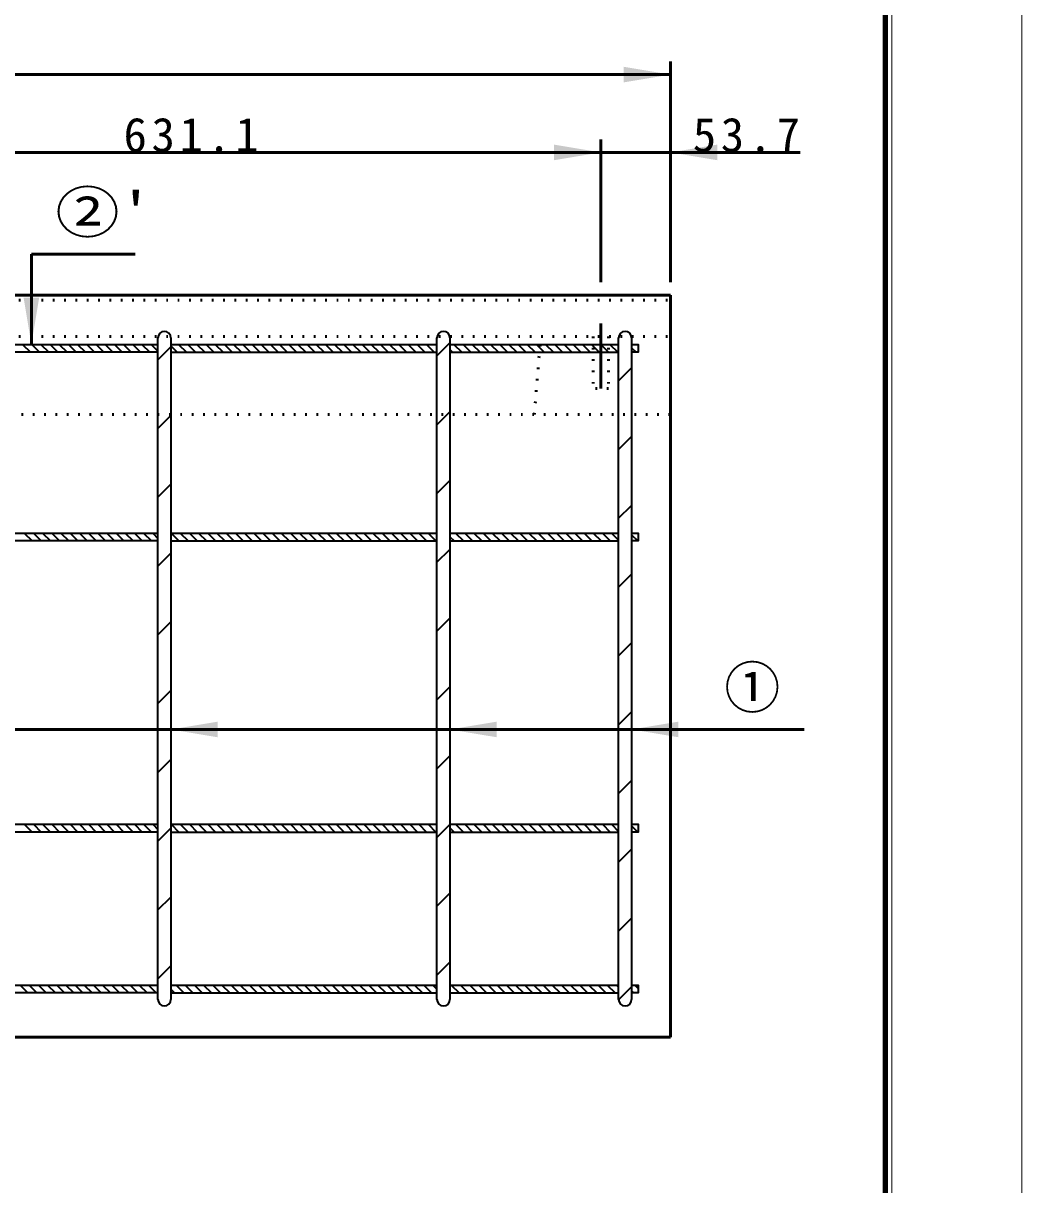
# Model space of a CAD drawing. Units: millimetres, scale not verified. Extents: x -2102 to 2102, y -1485 to 1485.
# Drawn here: x 1333 to 2102, y -590 to 306 of the extents above; entities that cross this region are included whole.
import ezdxf
from ezdxf.enums import TextEntityAlignment as Align

# ---------------------------------------------------------------- set-up
doc = ezdxf.new("R2010")
doc.units = ezdxf.units.MM
doc.header["$LTSCALE"] = 5
doc.linetypes.add('DOTTED', pattern=[1.75, 0.25, -1.5])
doc.linetypes.add('LONG_DASHED_DOTTED', pattern=[15.25, 12, -1.5, 0.25, -1.5])
doc.layers.add('0-0_V-nasSTD', color=7, linetype='Continuous', lineweight=35)
doc.layers.add('0-1_0', color=7, linetype='Continuous', lineweight=50)
doc.styles.add('ＭＳ ゴシック', font='')
doc.styles.get('ＭＳ ゴシック').set_extended_font_data('MS Gothic')

msp = doc.modelspace()

# ---------------------------------------------------------------- linework, layer by layer
at = {"layer": '0-0_V-nasSTD', "lineweight": 50}
for p, q in [((1339.35, 127.88), (1339.35, 58.38)), ((1934.85, -238.486), (1226.85, -238.486))]:
    msp.add_line(p, q, dxfattribs=at)
at = {"layer": '0-0_V-nasSTD'}
for p, q in [((1436.85, -446.62), (1436.85, 63.38)), ((1446.85, 63.38), (1446.85, -446.62)), ((1651.85, -446.62), (1651.85, 63.38)), ((1661.85, 63.38), (1661.85, -446.62)), ((1791.85, -446.62), (1791.85, 63.38)), ((1801.85, 63.38), (1801.85, -446.62)), ((1226.85, 58.38), (1436.85, 58.38)), ((1332.58, 58.38), (1338.58, 52.38)), ((1339.651, 58.38), (1345.651, 52.38)), ((1346.722, 58.38), (1352.722, 52.38)), ((1353.793, 58.38), (1359.793, 52.38)), ((1360.864, 58.38), (1366.864, 52.38)), ((1367.936, 58.38), (1373.936, 52.38)), ((1375.007, 58.38), (1381.007, 52.38)), ((1382.078, 58.38), (1388.078, 52.38)), ((1389.149, 58.38), (1395.149, 52.38)), ((1396.22, 58.38), (1402.22, 52.38)), ((1403.291, 58.38), (1409.291, 52.38)), ((1410.362, 58.38), (1416.362, 52.38)), ((1417.433, 58.38), (1423.433, 52.38)), ((1424.504, 58.38), (1430.504, 52.38)), ((1431.575, 58.38), (1436.85, 53.104)), ((1436.85, 46.595), (1446.85, 56.595)), ((1446.85, 58.38), (1651.85, 58.38)), ((1446.85, 57.246), (1451.717, 52.38)), ((1452.788, 58.38), (1458.788, 52.38)), ((1459.859, 58.38), (1465.859, 52.38)), ((1466.931, 58.38), (1472.931, 52.38)), ((1474.002, 58.38), (1480.002, 52.38)), ((1481.073, 58.38), (1487.073, 52.38)), ((1488.144, 58.38), (1494.144, 52.38)), ((1495.215, 58.38), (1501.215, 52.38)), ((1502.286, 58.38), (1508.286, 52.38)), ((1509.357, 58.38), (1515.357, 52.38)), ((1516.428, 58.38), (1522.428, 52.38)), ((1523.499, 58.38), (1529.499, 52.38)), ((1530.57, 58.38), (1536.57, 52.38)), ((1537.641, 58.38), (1543.641, 52.38)), ((1544.712, 58.38), (1550.712, 52.38)), ((1551.783, 58.38), (1557.783, 52.38)), ((1558.854, 58.38), (1564.854, 52.38)), ((1565.925, 58.38), (1571.925, 52.38)), ((1572.997, 58.38), (1578.997, 52.38)), ((1580.068, 58.38), (1586.068, 52.38)), ((1587.139, 58.38), (1593.139, 52.38)), ((1594.21, 58.38), (1600.21, 52.38)), ((1601.281, 58.38), (1607.281, 52.38)), ((1608.352, 58.38), (1614.352, 52.38)), ((1615.423, 58.38), (1621.423, 52.38)), ((1622.494, 58.38), (1628.494, 52.38)), ((1629.565, 58.38), (1635.565, 52.38)), ((1636.636, 58.38), (1642.636, 52.38)), ((1643.707, 58.38), (1649.707, 52.38)), ((1650.778, 58.38), (1651.85, 57.307)), ((1651.85, 49.463), (1661.85, 59.463)), ((1661.85, 58.38), (1791.85, 58.38)), ((1661.85, 54.378), (1663.849, 52.38)), ((1664.92, 58.38), (1670.92, 52.38)), ((1671.991, 58.38), (1677.991, 52.38)), ((1679.063, 58.38), (1685.063, 52.38)), ((1686.134, 58.38), (1692.134, 52.38)), ((1693.205, 58.38), (1699.205, 52.38)), ((1700.276, 58.38), (1706.276, 52.38)), ((1707.347, 58.38), (1713.347, 52.38)), ((1714.418, 58.38), (1720.418, 52.38)), ((1721.489, 58.38), (1727.489, 52.38)), ((1728.56, 58.38), (1734.56, 52.38)), ((1735.631, 58.38), (1741.631, 52.38)), ((1742.702, 58.38), (1748.702, 52.38)), ((1749.773, 58.38), (1755.773, 52.38)), ((1756.844, 58.38), (1762.844, 52.38)), ((1763.915, 58.38), (1769.915, 52.38)), ((1770.986, 58.38), (1776.986, 52.38)), ((1778.057, 58.38), (1784.057, 52.38)), ((1785.129, 58.38), (1791.129, 52.38)), ((1801.85, 55.8), (1805.271, 52.38)), ((1806.342, 58.38), (1806.85, 57.871)), ((1436.85, 52.38), (1226.85, 52.38)), ((1446.85, 52.38), (1651.85, 52.38)), ((1661.85, 52.38), (1791.85, 52.38)), ((1791.85, 30.364), (1801.85, 40.364)), ((1436.85, -6.438), (1446.85, 3.562)), ((1651.85, -3.57), (1661.85, 6.43)), ((1791.85, -22.669), (1801.85, -12.669)), ((1436.85, -59.471), (1446.85, -49.471)), ((1651.85, -56.603), (1661.85, -46.603)), ((1791.85, -75.702), (1801.85, -65.702)), ((1226.85, -87.175), (1436.85, -87.175)), ((1333.88, -87.175), (1339.88, -93.175)), ((1340.951, -87.175), (1346.951, -93.175)), ((1348.022, -87.175), (1354.022, -93.175)), ((1355.093, -87.175), (1361.093, -93.175)), ((1362.164, -87.175), (1368.164, -93.175)), ((1369.235, -87.175), (1375.235, -93.175)), ((1376.306, -87.175), (1382.306, -93.175)), ((1383.377, -87.175), (1389.377, -93.175)), ((1390.448, -87.175), (1396.448, -93.175)), ((1397.519, -87.175), (1403.519, -93.175)), ((1404.59, -87.175), (1410.59, -93.175)), ((1411.661, -87.175), (1417.661, -93.175)), ((1418.732, -87.175), (1424.732, -93.175)), ((1425.804, -87.175), (1431.804, -93.175)), ((1432.875, -87.175), (1436.85, -91.151)), ((1446.85, -87.175), (1651.85, -87.175)), ((1447.017, -87.175), (1453.017, -93.175)), ((1454.088, -87.175), (1460.088, -93.175)), ((1461.159, -87.175), (1467.159, -93.175)), ((1468.23, -87.175), (1474.23, -93.175)), ((1475.301, -87.175), (1481.301, -93.175)), ((1482.372, -87.175), (1488.372, -93.175)), ((1489.443, -87.175), (1495.443, -93.175)), ((1496.514, -87.175), (1502.514, -93.175)), ((1503.585, -87.175), (1509.585, -93.175)), ((1510.656, -87.175), (1516.656, -93.175)), ((1517.727, -87.175), (1523.727, -93.175)), ((1524.798, -87.175), (1530.798, -93.175)), ((1531.87, -87.175), (1537.87, -93.175)), ((1538.941, -87.175), (1544.941, -93.175)), ((1546.012, -87.175), (1552.012, -93.175)), ((1553.083, -87.175), (1559.083, -93.175)), ((1560.154, -87.175), (1566.154, -93.175)), ((1567.225, -87.175), (1573.225, -93.175)), ((1574.296, -87.175), (1580.296, -93.175)), ((1581.367, -87.175), (1587.367, -93.175)), ((1588.438, -87.175), (1594.438, -93.175)), ((1595.509, -87.175), (1601.509, -93.175)), ((1602.58, -87.175), (1608.58, -93.175)), ((1609.651, -87.175), (1615.651, -93.175)), ((1616.722, -87.175), (1622.722, -93.175)), ((1623.793, -87.175), (1629.793, -93.175)), ((1630.864, -87.175), (1636.864, -93.175)), ((1637.936, -87.175), (1643.936, -93.175)), ((1645.007, -87.175), (1651.007, -93.175)), ((1661.85, -87.175), (1791.85, -87.175)), ((1666.22, -87.175), (1672.22, -93.175)), ((1673.291, -87.175), (1679.291, -93.175)), ((1680.362, -87.175), (1686.362, -93.175)), ((1687.433, -87.175), (1693.433, -93.175)), ((1694.504, -87.175), (1700.504, -93.175)), ((1701.575, -87.175), (1707.575, -93.175)), ((1708.646, -87.175), (1714.646, -93.175)), ((1715.717, -87.175), (1721.717, -93.175)), ((1722.788, -87.175), (1728.788, -93.175)), ((1729.859, -87.175), (1735.859, -93.175)), ((1736.931, -87.175), (1742.931, -93.175)), ((1744.002, -87.175), (1750.002, -93.175)), ((1751.073, -87.175), (1757.073, -93.175)), ((1758.144, -87.175), (1764.144, -93.175)), ((1765.215, -87.175), (1771.215, -93.175)), ((1772.286, -87.175), (1778.286, -93.175)), ((1779.357, -87.175), (1785.357, -93.175)), ((1786.428, -87.175), (1791.85, -92.597)), ((1801.85, -88.455), (1806.57, -93.175)), ((1436.85, -93.175), (1226.85, -93.175)), ((1446.85, -93.175), (1651.85, -93.175)), ((1661.85, -89.876), (1665.149, -93.175)), ((1661.85, -93.175), (1791.85, -93.175)), ((1436.85, -112.504), (1446.85, -102.504)), ((1651.85, -109.636), (1661.85, -99.636)), ((1791.85, -128.735), (1801.85, -118.735)), ((1436.85, -165.537), (1446.85, -155.537)), ((1651.85, -162.669), (1661.85, -152.669)), ((1791.85, -181.768), (1801.85, -171.768)), ((1651.85, -215.702), (1661.85, -205.702)), ((1436.85, -218.57), (1446.85, -208.57)), ((1791.85, -234.801), (1801.85, -224.801)), ((1651.85, -268.735), (1661.85, -258.735)), ((1436.85, -271.603), (1446.85, -261.603)), ((1791.85, -287.834), (1801.85, -277.834)), ((1226.85, -311.62), (1436.85, -311.62)), ((1333.88, -311.62), (1339.88, -317.62)), ((1340.951, -311.62), (1346.951, -317.62)), ((1348.022, -311.62), (1354.022, -317.62)), ((1355.093, -311.62), (1361.093, -317.62)), ((1362.164, -311.62), (1368.164, -317.62)), ((1369.235, -311.62), (1375.235, -317.62)), ((1376.306, -311.62), (1382.306, -317.62)), ((1383.377, -311.62), (1389.377, -317.62)), ((1390.448, -311.62), (1396.448, -317.62)), ((1397.519, -311.62), (1403.519, -317.62)), ((1404.59, -311.62), (1410.59, -317.62)), ((1411.661, -311.62), (1417.661, -317.62)), ((1418.732, -311.62), (1424.732, -317.62)), ((1425.804, -311.62), (1431.804, -317.62)), ((1432.875, -311.62), (1436.85, -315.596)), ((1446.85, -311.62), (1651.85, -311.62)), ((1447.017, -311.62), (1453.017, -317.62)), ((1454.088, -311.62), (1460.088, -317.62)), ((1461.159, -311.62), (1467.159, -317.62)), ((1468.23, -311.62), (1474.23, -317.62)), ((1475.301, -311.62), (1481.301, -317.62)), ((1482.372, -311.62), (1488.372, -317.62)), ((1489.443, -311.62), (1495.443, -317.62)), ((1496.514, -311.62), (1502.514, -317.62)), ((1503.585, -311.62), (1509.585, -317.62)), ((1510.656, -311.62), (1516.656, -317.62)), ((1517.727, -311.62), (1523.727, -317.62)), ((1524.798, -311.62), (1530.798, -317.62)), ((1531.87, -311.62), (1537.87, -317.62)), ((1538.941, -311.62), (1544.941, -317.62)), ((1546.012, -311.62), (1552.012, -317.62)), ((1553.083, -311.62), (1559.083, -317.62)), ((1560.154, -311.62), (1566.154, -317.62)), ((1567.225, -311.62), (1573.225, -317.62)), ((1574.296, -311.62), (1580.296, -317.62)), ((1581.367, -311.62), (1587.367, -317.62)), ((1588.438, -311.62), (1594.438, -317.62)), ((1595.509, -311.62), (1601.509, -317.62)), ((1602.58, -311.62), (1608.58, -317.62)), ((1609.651, -311.62), (1615.651, -317.62)), ((1616.722, -311.62), (1622.722, -317.62)), ((1623.793, -311.62), (1629.793, -317.62)), ((1630.864, -311.62), (1636.864, -317.62)), ((1637.936, -311.62), (1643.936, -317.62)), ((1645.007, -311.62), (1651.007, -317.62)), ((1651.85, -321.768), (1661.85, -311.768)), ((1661.85, -311.62), (1791.85, -311.62)), ((1666.22, -311.62), (1672.22, -317.62)), ((1673.291, -311.62), (1679.291, -317.62)), ((1680.362, -311.62), (1686.362, -317.62)), ((1687.433, -311.62), (1693.433, -317.62)), ((1694.504, -311.62), (1700.504, -317.62)), ((1701.575, -311.62), (1707.575, -317.62)), ((1708.646, -311.62), (1714.646, -317.62)), ((1715.717, -311.62), (1721.717, -317.62)), ((1722.788, -311.62), (1728.788, -317.62)), ((1729.859, -311.62), (1735.859, -317.62)), ((1736.931, -311.62), (1742.931, -317.62)), ((1744.002, -311.62), (1750.002, -317.62)), ((1751.073, -311.62), (1757.073, -317.62)), ((1758.144, -311.62), (1764.144, -317.62)), ((1765.215, -311.62), (1771.215, -317.62)), ((1772.286, -311.62), (1778.286, -317.62)), ((1779.357, -311.62), (1785.357, -317.62)), ((1786.428, -311.62), (1791.85, -317.043)), ((1801.85, -312.901), (1806.57, -317.62)), ((1436.85, -317.62), (1226.85, -317.62)), ((1436.85, -324.636), (1446.85, -314.636)), ((1446.85, -317.62), (1651.85, -317.62)), ((1661.85, -314.322), (1665.149, -317.62)), ((1661.85, -317.62), (1791.85, -317.62)), ((1791.85, -340.867), (1801.85, -330.867)), ((1651.85, -374.801), (1661.85, -364.801)), ((1436.85, -377.669), (1446.85, -367.669)), ((1791.85, -393.9), (1801.85, -383.9)), ((1436.85, -430.702), (1446.85, -420.702)), ((1651.85, -427.834), (1661.85, -417.834)), ((1226.85, -435.62), (1436.85, -435.62)), ((1330.6, -435.62), (1336.6, -441.62)), ((1337.671, -435.62), (1343.671, -441.62)), ((1344.743, -435.62), (1350.743, -441.62)), ((1351.814, -435.62), (1357.814, -441.62)), ((1358.885, -435.62), (1364.885, -441.62)), ((1365.956, -435.62), (1371.956, -441.62)), ((1373.027, -435.62), (1379.027, -441.62)), ((1380.098, -435.62), (1386.098, -441.62)), ((1387.169, -435.62), (1393.169, -441.62)), ((1394.24, -435.62), (1400.24, -441.62)), ((1401.311, -435.62), (1407.311, -441.62)), ((1408.382, -435.62), (1414.382, -441.62)), ((1415.453, -435.62), (1421.453, -441.62)), ((1422.524, -435.62), (1428.524, -441.62)), ((1429.595, -435.62), (1435.595, -441.62)), ((1446.85, -435.62), (1651.85, -435.62)), ((1446.85, -438.733), (1449.738, -441.62)), ((1450.809, -435.62), (1456.809, -441.62)), ((1457.88, -435.62), (1463.88, -441.62)), ((1464.951, -435.62), (1470.951, -441.62)), ((1472.022, -435.62), (1478.022, -441.62)), ((1479.093, -435.62), (1485.093, -441.62)), ((1486.164, -435.62), (1492.164, -441.62)), ((1493.235, -435.62), (1499.235, -441.62)), ((1500.306, -435.62), (1506.306, -441.62)), ((1507.377, -435.62), (1513.377, -441.62)), ((1514.448, -435.62), (1520.448, -441.62)), ((1521.519, -435.62), (1527.519, -441.62)), ((1528.59, -435.62), (1534.59, -441.62)), ((1535.661, -435.62), (1541.661, -441.62)), ((1542.732, -435.62), (1548.732, -441.62)), ((1549.804, -435.62), (1555.804, -441.62)), ((1556.875, -435.62), (1562.875, -441.62)), ((1563.946, -435.62), (1569.946, -441.62)), ((1571.017, -435.62), (1577.017, -441.62)), ((1578.088, -435.62), (1584.088, -441.62)), ((1585.159, -435.62), (1591.159, -441.62)), ((1592.23, -435.62), (1598.23, -441.62)), ((1599.301, -435.62), (1605.301, -441.62)), ((1606.372, -435.62), (1612.372, -441.62)), ((1613.443, -435.62), (1619.443, -441.62)), ((1620.514, -435.62), (1626.514, -441.62)), ((1627.585, -435.62), (1633.585, -441.62)), ((1634.656, -435.62), (1640.656, -441.62)), ((1641.727, -435.62), (1647.727, -441.62)), ((1648.798, -435.62), (1651.85, -438.672)), ((1661.85, -435.62), (1791.85, -435.62)), ((1662.941, -435.62), (1668.941, -441.62)), ((1670.012, -435.62), (1676.012, -441.62)), ((1677.083, -435.62), (1683.083, -441.62)), ((1684.154, -435.62), (1690.154, -441.62)), ((1691.225, -435.62), (1697.225, -441.62)), ((1698.296, -435.62), (1704.296, -441.62)), ((1705.367, -435.62), (1711.367, -441.62)), ((1712.438, -435.62), (1718.438, -441.62)), ((1719.509, -435.62), (1725.509, -441.62)), ((1726.58, -435.62), (1732.58, -441.62)), ((1733.651, -435.62), (1739.651, -441.62)), ((1740.722, -435.62), (1746.722, -441.62)), ((1747.793, -435.62), (1753.793, -441.62)), ((1754.864, -435.62), (1760.864, -441.62)), ((1761.936, -435.62), (1767.936, -441.62)), ((1769.007, -435.62), (1775.007, -441.62)), ((1776.078, -435.62), (1782.078, -441.62)), ((1783.149, -435.62), (1789.149, -441.62)), ((1790.22, -435.62), (1791.85, -437.251)), ((1791.86, -446.924), (1801.85, -436.933)), ((1804.362, -435.62), (1806.85, -438.109)), ((1436.85, -441.62), (1226.85, -441.62)), ((1446.85, -441.62), (1651.85, -441.62)), ((1661.85, -441.62), (1791.85, -441.62)), ((1801.85, -440.18), (1803.291, -441.62))]:
    msp.add_line(p, q, dxfattribs=at)
at = {"layer": '0-0_V-nasSTD', "lineweight": 18}
for points in [[(-2102.5, -1485), (-2102.5, 1485), (2102.5, 1485), (2102.5, -1485)], [(-2002.5, -1385), (-2002.5, 1385), (2002.5, 1385), (2002.5, -1385)]]:
    msp.add_lwpolyline(points, close=True, dxfattribs=at)
at = {"layer": '0-0_V-nasSTD', "lineweight": 100}
msp.add_lwpolyline([(1997.5, -1380), (1997.5, 1380), (-1997.5, 1380)], dxfattribs=at)
at = {"layer": '0-0_V-nasSTD'}
for points in [[(1801.85, 58.38), (1806.85, 58.38), (1806.85, 52.38), (1801.85, 52.38)], [(1801.85, -87.175), (1806.85, -87.175), (1806.85, -93.175), (1801.85, -93.175)], [(1801.85, -311.62), (1806.85, -311.62), (1806.85, -317.62), (1801.85, -317.62)], [(1801.85, -435.62), (1806.85, -435.62), (1806.85, -441.62), (1801.85, -441.62)]]:
    msp.add_lwpolyline(points, dxfattribs=at)
for centre, start, end in [((1441.85, 63.38), 0, 180), ((1656.85, 63.38), 0, 180), ((1796.85, 63.38), 0, 180), ((1441.85, -446.62), 180, 0), ((1656.85, -446.62), 180, 0), ((1796.85, -446.62), 180, 0)]:
    msp.add_arc(centre, 5, start, end, dxfattribs=at)
for points in [[(1795.85, 260.38), (1795.85, 272.38), (1831.85, 266.38)], [(1742.15, 200.38), (1742.15, 212.38), (1778.15, 206.38)], [(1831.85, 206.38), (1867.85, 200.38), (1867.85, 212.38)], [(1333.35, 94.38), (1339.35, 58.38), (1345.35, 94.38)], [(1446.85, -238.486), (1482.85, -244.486), (1482.85, -232.486)], [(1661.85, -238.486), (1697.85, -244.486), (1697.85, -232.486)], [(1801.85, -238.486), (1837.85, -244.486), (1837.85, -232.486)]]:
    msp.add_solid(points, dxfattribs=at)
at = {"layer": '0-1_0'}
for p, q in [((1831.85, 106.38), (1831.85, 276.38)), ((-168.15, 266.38), (1831.85, 266.38)), ((1778.15, 106.38), (1778.15, 216.38)), ((1147.05, 206.38), (1778.15, 206.38)), ((1778.15, 206.38), (1831.85, 206.38)), ((1831.85, 206.38), (1931.85, 206.38)), ((1339.35, 127.88), (1419.35, 127.88)), ((1093.35, 96.38), (1831.85, 96.38)), ((1831.85, 96.38), (1831.85, -475.62)), ((-168.15, -475.62), (1831.85, -475.62))]:
    msp.add_line(p, q, dxfattribs=at)
at = {"layer": '0-1_0', "linetype": 'DOTTED'}
for p, q in [((1093.35, 92.38), (1831.85, 92.38)), ((1093.35, 64.38), (1831.85, 64.38)), ((1726.85, 4.38), (1731.85, 64.38)), ((1772.15, 64.38), (1772.15, 24.38)), ((1784.15, 64.38), (1784.15, 24.38)), ((1784.15, 24.38), (1772.15, 24.38)), ((1086.651, 4.38), (1831.85, 4.38))]:
    msp.add_line(p, q, dxfattribs=at)
at = {"layer": '0-1_0', "linetype": 'LONG_DASHED_DOTTED'}
msp.add_line((1778.15, 74.38), (1778.15, 24.38), dxfattribs=at)

# ---------------------------------------------------------------- texts
at = {"layer": '0-0_V-nasSTD', "style": 'ＭＳ ゴシック', "width": 1.15}
msp.add_text("②'", height=31.67, dxfattribs=at).set_placement((1357.75, 134.88), align=Align.BOTTOM_LEFT)
at = {"layer": '0-0_V-nasSTD', "style": 'ＭＳ ゴシック'}
msp.add_text('①', height=31.67, dxfattribs=at).set_placement((1873.25, -231.486), align=Align.BOTTOM_LEFT)
at = {"layer": '0-0_V-nasSTD', "char_height": 26.39, "attachment_point": 7, "style": 'ＭＳ ゴシック'}
for s, insert in [('\\T1.2;631.1', (1410.4, 206.38)), ('\\T1.2;53.7', (1849.05, 206.38))]:
    msp.add_mtext(s, dxfattribs=dict(at, insert=insert))

doc.saveas('drawing.dxf')
